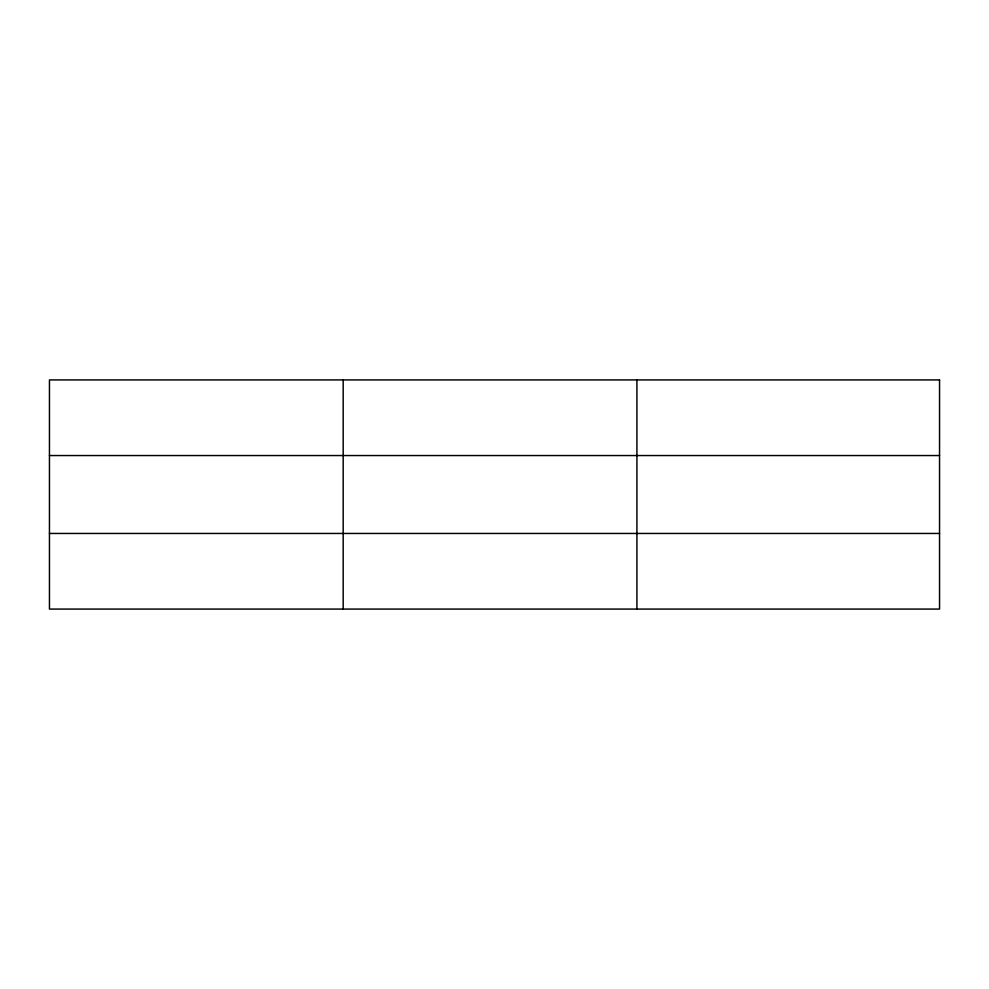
<?xml version="1.0" encoding="UTF-8"?>
<svg xmlns="http://www.w3.org/2000/svg" width="989" height="989" viewBox="0 0 989 989"><rect width="100%" height="100%" fill="white"/><g stroke="black" fill="none" stroke-linecap="round" stroke-linejoin="round"><path stroke-width="1.48" d="M343.183 609.076L343.183 379.924M636.916 609.076L636.916 379.924M49.45 455.546L939.55 455.546M49.45 533.454L939.55 533.454M939.55 379.924L939.55 609.076L49.45 609.076L49.45 379.924L939.55 379.924"/></g></svg>
